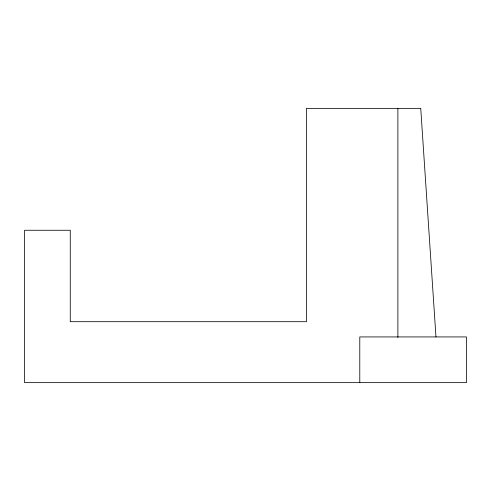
<?xml version="1.0" encoding="UTF-8"?>
<svg xmlns="http://www.w3.org/2000/svg" width="491" height="491" viewBox="0 0 491 491"><rect width="100%" height="100%" fill="white"/><g stroke="black" fill="none" stroke-linecap="round" stroke-linejoin="round"><path stroke-width="0.74" d="M435.971 336.93L420.738 108.358L306.452 108.358L306.452 321.691L70.262 321.691L70.262 230.261L24.55 230.261L24.55 382.642L466.45 382.642L466.45 336.93L359.786 336.93L359.786 382.642M397.882 108.358L397.882 337.44"/></g></svg>
